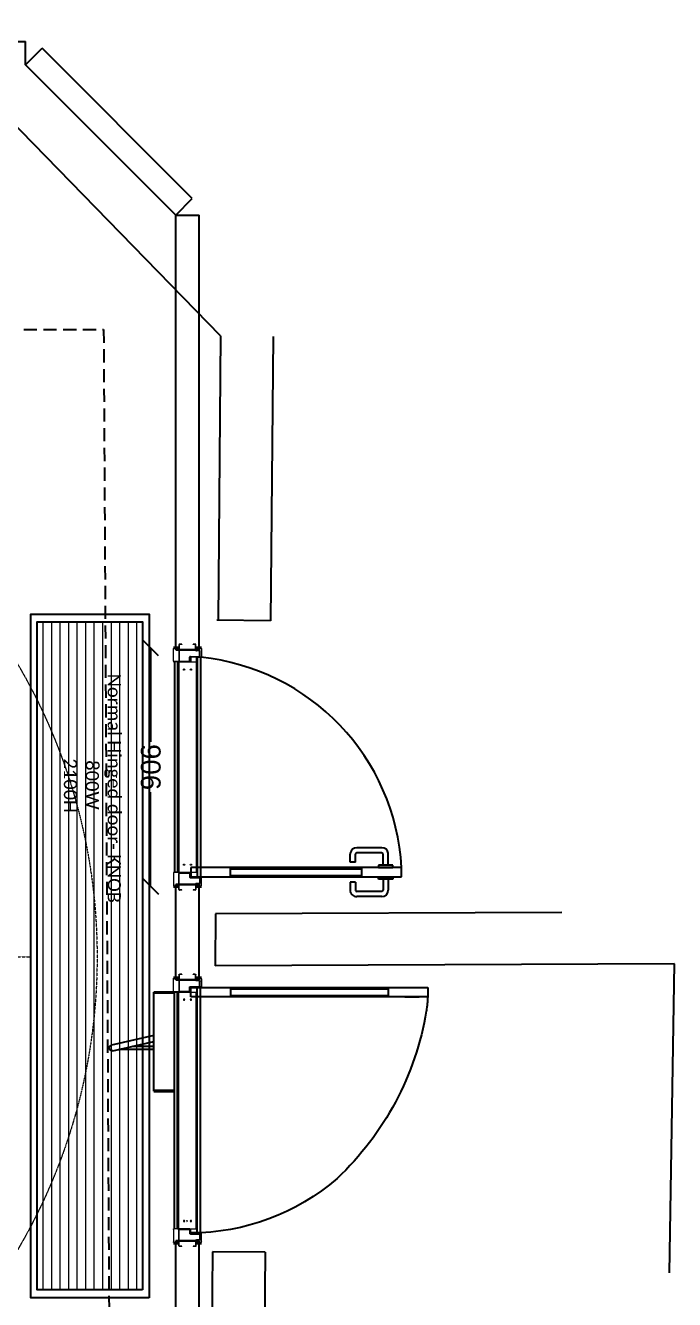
# Model space of a CAD drawing. Header units: millimetres. Extents: x 2822564 to 2991989, y -324396 to -253399.
# Drawn here: x 2906810 to 2909278, y -312355 to -307510 of the extents above; entities that cross this region are included whole.
import ezdxf

# ---------------------------------------------------------------- set-up
doc = ezdxf.new("R2010")
doc.units = ezdxf.units.MM
doc.linetypes.add('12017_XPLAN_GROUND$0$HIDDEN', pattern=[0.375, 0.25, -0.125])
doc.linetypes.add('HIDDEN', pattern=[0.375, 0.25, -0.125])
for name, color, linetype in [('Azbilt', 10, 'Continuous'), ('CANAL', 2, 'HIDDEN'), ('modular obj', 210, 'Continuous'), ('Runner', 30, 'Continuous')]:
    doc.layers.add(name, color=color, linetype=linetype)
doc.layers.add('Coustomiz Panel', color=160, linetype='Continuous', lineweight=15)
doc.layers.add('KATCHIN', color=253, linetype='12017_XPLAN_GROUND$0$HIDDEN', lineweight=5)
doc.styles.add('Annotative', font='arial.ttf')
doc.styles.add('Legend', font='calibri.ttf')
doc.dimstyles.new('RUNNER saghf', dxfattribs={"dimtxt": 150, "dimasz": 60, "dimexe": 0.18, "dimexo": 0.0625, "dimgap": 0.09, "dimtad": 0, "dimtih": 1, "dimtoh": 1, "dimdec": 4, "dimzin": 0, "dimdsep": 46, "dimtxsty": 'Annotative', "dimblk": 'OBLIQUE', "dimcen": 0.09, "dimclrd": 140, "dimclre": 140, "dimclrt": 230, "dimazin": 0, "dimtfac": 1, "dimtdec": 4, "dimtofl": 0, "dimtmove": 0, "dimatfit": 3, "dimldrblk": 'OBLIQUE', "dimfxl": 1, "dimtolj": 1, "dimtzin": 0, "dimarcsym": 0})

# ---------------------------------------------------------------- blocks, each defined once
blk = doc.blocks.new('Azbilt up25-s')
at = {"layer": 'Azbilt', "color": 85, "true_color": 0x58ba48}
for p, q in [((1877393, -360179.2), (1876224, -359017.9)), ((1877393, -360179.2), (1877401.7, -361260.4)), ((1877593, -360177.6), (1877601.7, -361259.7)), ((1877601.7, -361259.7), (1877397.3, -361260.4)), ((1878727.7, -362349.7), (1877410.6, -362377.3)), ((1877410.6, -362377.3), (1877412.2, -362574.2)), ((1879159.3, -362537.5), (1877412.2, -362574.2)), ((1879159.3, -363713.7), (1879159.3, -362537.5)), ((1877620.9, -363660.5), (1877420.9, -363662.1)), ((1877420.9, -363662.1), (1877431.1, -364935.2)), ((1877620.9, -363660.5), (1877631.1, -364933.6))]:
    blk.add_line(p, q, dxfattribs=at)
blk = doc.blocks.new('Hinged 900 - Non Touch')
at = {"color": 3}
for p, q in [((-252126.2, -1446891.8, 0), (-252125.2, -1446891.6, 0)), ((-252036.4, -1446886.3, 0), (-252072.4, -1446886.3, 0)), ((-252072.4, -1446886.3, 0), (-252072.4, -1447787.3, 0)), ((-252036.4, -1447787.3, 0), (-252036.4, -1446886.3, 0)), ((-252072.4, -1446973.3, 0), (-252072.4, -1446919.3, 0)), ((-252036.4, -1446973.3, 0), (-252036.4, -1446919.3, 0)), ((-252036.4, -1447036.8, 0), (-252072.4, -1447036.8, 0)), ((-252067.4, -1447636.8, 0), (-252067.4, -1447036.8, 0)), ((-252041.4, -1447636.8, 0), (-252041.4, -1447036.8, 0)), ((-252036.4, -1447636.8, 0), (-252072.4, -1447636.8, 0)), ((-252072.4, -1447787.3, 0), (-252036.4, -1447787.3, 0)), ((-252054, -1447787.3, 0), (-252036.5, -1447787.3, 0))]:
    blk.add_line(p, q, dxfattribs=at)
at = {"color": 20, "linetype": 'Continuous', "lineweight": 15}
for p, q in [((-253020.5, -1447770.8, 0), (-253022, -1447770.8, 0)), ((-253022, -1447770.8, 0), (-253022, -1447778.8, 0)), ((-253020.5, -1447778.8, 0), (-253022, -1447778.8, 0)), ((-253020.5, -1447770.8, 0), (-253020.5, -1447778.8, 0)), ((-253019, -1447767.8, 0), (-253019, -1447769.3, 0)), ((-252999, -1447767.8, 0), (-253019, -1447767.8, 0)), ((-252999, -1447769.3, 0), (-253019, -1447769.3, 0)), ((-253007, -1447749.3, 0), (-253006, -1447749.3, 0)), ((-253007, -1447766.3, 0), (-253007, -1447749.3, 0)), ((-253007, -1447766.3, 0), (-253006, -1447766.3, 0)), ((-253006, -1447766.3, 0), (-253006, -1447749.3, 0)), ((-253004.5, -1447747.8, 0), (-253004.5, -1447746.8, 0)), ((-253004.5, -1447746.8, 0), (-252974, -1447746.8, 0)), ((-253004.5, -1447747.8, 0), (-252974, -1447747.8, 0)), ((-252999, -1447769.3, 0), (-252999, -1447767.8, 0)), ((-252996, -1447755.8, 0), (-252997.5, -1447755.8, 0)), ((-252997.5, -1447755.8, 0), (-252997.5, -1447766.3, 0)), ((-252997.5, -1447766.3, 0), (-252996, -1447766.3, 0)), ((-252996, -1447755.8, 0), (-252996, -1447766.3, 0)), ((-252976.5, -1447752.8, 0), (-252994.5, -1447752.8, 0)), ((-252994.5, -1447752.8, 0), (-252994.5, -1447754.3, 0)), ((-252976.5, -1447754.3, 0), (-252994.5, -1447754.3, 0)), ((-252976.5, -1447754.3, 0), (-252976.5, -1447752.8, 0)), ((-252973.5, -1447755.8, 0), (-252975, -1447755.8, 0)), ((-252975, -1447789.3, 0), (-252975, -1447755.8, 0)), ((-252975, -1447789.3, 0), (-252973.5, -1447789.3, 0)), ((-252974, -1447746.8, 0), (-252974, -1447747.8, 0)), ((-252973.5, -1447789.3, 0), (-252973.5, -1447755.8, 0)), ((-252972.5, -1447749.3, 0), (-252971.5, -1447749.3, 0)), ((-252972.5, -1447749.3, 0), (-252972.5, -1447787.3, 0)), ((-252971.5, -1447787.3, 0), (-252972.5, -1447787.3, 0)), ((-252971.5, -1447749.3, 0), (-252971.5, -1447761.6, 0)), ((-252971.5, -1447761.6, 0), (-252971.5, -1447751.8, 0)), ((-252971.5, -1447763.1, 0), (-252971.5, -1447761.6, 0)), ((-252971.5, -1447764.1, 0), (-252971.5, -1447763.1, 0)), ((-252971.5, -1447764.1, 0), (-252971.5, -1447787.3, 0)), ((-252971.5, -1447787.3, 0), (-252954, -1447787.3, 0)), ((-252970, -1447789.8, 0), (-252970, -1447788.8, 0)), ((-252970, -1447788.8, 0), (-252956.5, -1447788.8, 0)), ((-252970, -1447789.8, 0), (-252956.5, -1447789.8, 0)), ((-252956.5, -1447788.8, 0), (-252956.5, -1447789.8, 0)), ((-252956.5, -1447788.8, 0), (-252954, -1447788.8, 0)), ((-252954, -1447766.6, 0), (-252954, -1447764.1, 0)), ((-252954, -1447833.6, 0), (-252954, -1447766.6, 0)), ((-252054, -1447766.6, 0), (-252054, -1447764.1, 0)), ((-252054, -1447833.6, 0), (-252054, -1447766.6, 0)), ((-252054, -1447787.3, 0), (-252036.5, -1447787.3, 0)), ((-252054, -1447788.8, 0), (-252051.5, -1447788.8, 0)), ((-252051.5, -1447789.8, 0), (-252051.5, -1447788.8, 0)), ((-252038, -1447788.8, 0), (-252051.5, -1447788.8, 0)), ((-252038, -1447789.8, 0), (-252051.5, -1447789.8, 0)), ((-252038, -1447788.8, 0), (-252038, -1447789.8, 0)), ((-252036.5, -1447749.3, 0), (-252035.5, -1447749.3, 0)), ((-252036.5, -1447749.3, 0), (-252036.5, -1447761.6, 0)), ((-252036.5, -1447761.6, 0), (-252036.5, -1447751.8, 0)), ((-252036.5, -1447763.1, 0), (-252036.5, -1447761.6, 0)), ((-252036.5, -1447764.1, 0), (-252036.5, -1447763.1, 0)), ((-252036.5, -1447764.1, 0), (-252036.5, -1447787.3, 0)), ((-252035.5, -1447787.3, 0), (-252036.5, -1447787.3, 0)), ((-252035.5, -1447749.3, 0), (-252035.5, -1447787.3, 0)), ((-252034.5, -1447755.8, 0), (-252033, -1447755.8, 0)), ((-252034.5, -1447789.3, 0), (-252034.5, -1447755.8, 0)), ((-252033, -1447789.3, 0), (-252034.5, -1447789.3, 0)), ((-252034, -1447747.8, 0), (-252034, -1447746.8, 0)), ((-252003.5, -1447746.8, 0), (-252034, -1447746.8, 0)), ((-252003.5, -1447747.8, 0), (-252034, -1447747.8, 0)), ((-252033, -1447789.3, 0), (-252033, -1447755.8, 0)), ((-252031.5, -1447752.8, 0), (-252013.5, -1447752.8, 0)), ((-252031.5, -1447754.3, 0), (-252031.5, -1447752.8, 0)), ((-252031.5, -1447754.3, 0), (-252013.5, -1447754.3, 0)), ((-252013.5, -1447752.8, 0), (-252013.5, -1447754.3, 0)), ((-252012, -1447755.8, 0), (-252010.5, -1447755.8, 0)), ((-252012, -1447755.8, 0), (-252012, -1447766.3, 0)), ((-252010.5, -1447766.3, 0), (-252012, -1447766.3, 0)), ((-252010.5, -1447755.8, 0), (-252010.5, -1447766.3, 0)), ((-252009, -1447767.8, 0), (-251989, -1447767.8, 0)), ((-252009, -1447769.3, 0), (-252009, -1447767.8, 0)), ((-252009, -1447769.3, 0), (-251989, -1447769.3, 0)), ((-252003.5, -1447746.8, 0), (-252003.5, -1447747.8, 0)), ((-252002, -1447749.3, 0), (-252001, -1447749.3, 0)), ((-252002, -1447766.3, 0), (-252002, -1447749.3, 0)), ((-252001, -1447766.3, 0), (-252002, -1447766.3, 0)), ((-252001, -1447766.3, 0), (-252001, -1447749.3, 0)), ((-251989, -1447767.8, 0), (-251989, -1447769.3, 0)), ((-251987.5, -1447770.8, 0), (-251986, -1447770.8, 0)), ((-251987.5, -1447770.8, 0), (-251987.5, -1447778.8, 0)), ((-251987.5, -1447778.8, 0), (-251986, -1447778.8, 0)), ((-251986, -1447770.8, 0), (-251986, -1447778.8, 0)), ((-253022, -1447821.8, 0), (-253022, -1447829.8, 0)), ((-253022, -1447821.8, 0), (-253020.5, -1447821.8, 0)), ((-253022, -1447829.8, 0), (-253020.5, -1447829.8, 0)), ((-253020.5, -1447821.8, 0), (-253020.5, -1447829.8, 0)), ((-253019, -1447831.3, 0), (-253019, -1447832.8, 0)), ((-253019, -1447831.3, 0), (-252999, -1447831.3, 0)), ((-253019, -1447832.8, 0), (-252999, -1447832.8, 0)), ((-253007, -1447851.3, 0), (-253007, -1447834.3, 0)), ((-253006, -1447834.3, 0), (-253007, -1447834.3, 0)), ((-253006, -1447851.3, 0), (-253006, -1447834.3, 0)), ((-252999, -1447831.3, 0), (-252999, -1447832.8, 0)), ((-252999, -1447831.3, 0), (-252959, -1447831.3, 0)), ((-252999, -1447832.8, 0), (-252959, -1447832.8, 0)), ((-252959, -1447790.8, 0), (-252972, -1447790.8, 0)), ((-252972, -1447790.8, 0), (-252972, -1447792.3, 0)), ((-252959, -1447792.3, 0), (-252972, -1447792.3, 0)), ((-252959, -1447792.3, 0), (-252959, -1447790.8, 0)), ((-252959, -1447832.8, 0), (-252959, -1447831.3, 0)), ((-252956, -1447793.8, 0), (-252957.5, -1447793.8, 0)), ((-252957.5, -1447829.8, 0), (-252957.5, -1447793.8, 0)), ((-252957.5, -1447829.8, 0), (-252956, -1447829.8, 0)), ((-252956, -1447829.8, 0), (-252956, -1447793.8, 0)), ((-252955, -1447791.3, 0), (-252954, -1447791.3, 0)), ((-252955, -1447791.3, 0), (-252955, -1447851.3, 0)), ((-252954, -1447836.1, 0), (-252954, -1447833.6, 0)), ((-252954, -1447836.1, 0), (-252954, -1447836.6, 0)), ((-252954, -1447837.6, 0), (-252954, -1447836.6, 0)), ((-252954, -1447837.6, 0), (-252954, -1447839.1, 0)), ((-252054, -1447791.3, 0), (-252053, -1447791.3, 0)), ((-252054, -1447836.1, 0), (-252054, -1447833.6, 0)), ((-252054, -1447836.1, 0), (-252054, -1447836.6, 0)), ((-252054, -1447836.6, 0), (-252054, -1447837.6, 0)), ((-252054, -1447839.1, 0), (-252054, -1447837.6, 0)), ((-252053, -1447791.3, 0), (-252053, -1447851.3, 0)), ((-252052, -1447793.8, 0), (-252050.5, -1447793.8, 0)), ((-252052, -1447829.8, 0), (-252052, -1447793.8, 0)), ((-252050.5, -1447829.8, 0), (-252052, -1447829.8, 0)), ((-252050.5, -1447829.8, 0), (-252050.5, -1447793.8, 0)), ((-252049, -1447790.8, 0), (-252036, -1447790.8, 0)), ((-252049, -1447792.3, 0), (-252049, -1447790.8, 0)), ((-252049, -1447792.3, 0), (-252036, -1447792.3, 0)), ((-252049, -1447832.8, 0), (-252049, -1447831.3, 0)), ((-252009, -1447831.3, 0), (-252049, -1447831.3, 0)), ((-252009, -1447832.8, 0), (-252049, -1447832.8, 0)), ((-252036, -1447790.8, 0), (-252036, -1447792.3, 0)), ((-251989, -1447831.3, 0), (-252009, -1447831.3, 0)), ((-252009, -1447831.3, 0), (-252009, -1447832.8, 0)), ((-251989, -1447832.8, 0), (-252009, -1447832.8, 0)), ((-252002, -1447834.3, 0), (-252001, -1447834.3, 0)), ((-252002, -1447851.3, 0), (-252002, -1447834.3, 0)), ((-252001, -1447851.3, 0), (-252001, -1447834.3, 0)), ((-251989, -1447831.3, 0), (-251989, -1447832.8, 0)), ((-251986, -1447821.8, 0), (-251987.5, -1447821.8, 0)), ((-251987.5, -1447821.8, 0), (-251987.5, -1447829.8, 0)), ((-251986, -1447829.8, 0), (-251987.5, -1447829.8, 0)), ((-251986, -1447821.8, 0), (-251986, -1447829.8, 0)), ((-253006, -1447851.3, 0), (-253007, -1447851.3, 0)), ((-253004.5, -1447853.8, 0), (-253004.5, -1447852.8, 0)), ((-252956.5, -1447852.8, 0), (-253004.5, -1447852.8, 0)), ((-252956.5, -1447853.8, 0), (-253004.5, -1447853.8, 0)), ((-252956.5, -1447852.8, 0), (-252956.5, -1447853.8, 0)), ((-252954, -1447851.3, 0), (-252955, -1447851.3, 0)), ((-252954, -1447839.1, 0), (-252954, -1447851.3, 0)), ((-252954, -1447839.1, 0), (-252954, -1447848.8, 0)), ((-252054, -1447839.1, 0), (-252054, -1447851.3, 0)), ((-252054, -1447848.8, 0), (-252054, -1447839.1, 0)), ((-252053, -1447851.3, 0), (-252054, -1447851.3, 0)), ((-252051.5, -1447853.8, 0), (-252051.5, -1447852.8, 0)), ((-252051.5, -1447852.8, 0), (-252003.5, -1447852.8, 0)), ((-252051.5, -1447853.8, 0), (-252003.5, -1447853.8, 0)), ((-252003.5, -1447852.8, 0), (-252003.5, -1447853.8, 0)), ((-252001, -1447851.3, 0), (-252002, -1447851.3, 0))]:
    blk.add_line(p, q, dxfattribs=at)
at = {"color": 2}
for p, q in [((-253009.9, -1447767.8, 0), (-253009.9, -1447746.8, 0)), ((-251998.1, -1447767.8, 0), (-251998.1, -1447746.8, 0)), ((-253009.9, -1447853.8, 0), (-253009.9, -1447832.8, 0)), ((-251998.1, -1447853.8, 0), (-251998.1, -1447832.8, 0))]:
    blk.add_line(p, q, dxfattribs=at)
at = {"color": 46}
for p, q in [((-253000.5, -1447755.8, 0), (-253000.5, -1447844.8, 0)), ((-252007.5, -1447755.8, 0), (-252007.5, -1447844.8, 0))]:
    blk.add_line(p, q, dxfattribs=at)
at = {"color": 109, "linetype": 'Continuous', "lineweight": 15}
for p, q in [((-252971.5, -1447749.3, 0), (-252036.5, -1447749.3, 0)), ((-252971.5, -1447751.8, 0), (-252036.5, -1447751.8, 0)), ((-252971.5, -1447761.6, 0), (-252036.5, -1447761.6, 0)), ((-252971.5, -1447763.1, 0), (-252036.5, -1447763.1, 0)), ((-252971.5, -1447764.1, 0), (-252036.5, -1447764.1, 0)), ((-252954, -1447766.6, 0), (-252054, -1447766.6, 0)), ((-252954, -1447833.6, 0), (-252054, -1447833.6, 0)), ((-252954, -1447836.1, 0), (-252054, -1447836.1, 0)), ((-252954, -1447836.6, 0), (-252054, -1447836.6, 0)), ((-252954, -1447837.6, 0), (-252054, -1447837.6, 0)), ((-252954, -1447839.1, 0), (-252054, -1447839.1, 0)), ((-252954, -1447848.8, 0), (-252054, -1447848.8, 0)), ((-252954, -1447851.3, 0), (-252054, -1447851.3, 0))]:
    blk.add_line(p, q, dxfattribs=at)
at = {"color": 8, "linetype": 'Continuous', "lineweight": 15}
for p, q in [((-252927.4, -1447787.3, 0), (-252922.5, -1447787.3, 0)), ((-252085.4, -1447787.3, 0), (-252080.5, -1447787.3, 0))]:
    blk.add_line(p, q, dxfattribs=at)
at = {"color": 240, "true_color": 0xed1f24}
for p, q in [((-252432, -1447928.2, 0), (-252432, -1447851.3, 0)), ((-252428.1, -1447851.3, 0), (-252428.1, -1447928.2, 0)), ((-252057.8, -1447851.3, 0), (-252057.8, -1447928.2, 0)), ((-252054, -1447851.3, 0), (-252054, -1447928.2, 0)), ((-252431.5, -1447928.2, 0), (-252428.1, -1447928.2, 0)), ((-252428.1, -1447928.2, 0), (-252057.8, -1447928.2, 0)), ((-252277.1, -1448083.8, 0), (-252242.5, -1447928.2, 0)), ((-252271.9, -1448060.7, 0), (-252271.9, -1447928.2, 0)), ((-252260.6, -1447928.2, 0), (-252260.6, -1448009.6, 0)), ((-252219.9, -1447928.2, 0), (-252255.5, -1448088.6, 0)), ((-252057.8, -1447928.2, 0), (-252054.4, -1447928.2, 0))]:
    blk.add_line(p, q, dxfattribs=at)
at = {"color": 3, "elevation": 0}
blk.add_lwpolyline([(-252126.2, -1446891.8, 0.163146), (-252763.3, -1447231.2, 0.180244), (-252970, -1447787.3)], format="xyb", dxfattribs=at)
at = {"color": 7, "linetype": 'Continuous', "lineweight": 15}
for centre in [(-252925, -1447787.1, 0), (-252083, -1447787.1, 0), (-252925, -1447813.1, 0), (-252083, -1447813.1, 0)]:
    blk.add_circle(centre, 2.5, dxfattribs=at)
at = {"color": 3}
blk.add_arc((-252006.6, -1447803.3, 0), 919.4, 94.1081, 97.4118, dxfattribs=at)
at = {"color": 20, "linetype": 'Continuous', "lineweight": 15}
for centre, radius, start, end in [((-253019, -1447770.8, 0), 3, 90, 180), ((-253019, -1447770.8, 0), 1.5, 90, 180), ((-253004.5, -1447749.3, 0), 2.5, 90, 180), ((-253004.5, -1447749.3, 0), 1.5, 90, 180), ((-252999, -1447766.3, 0), 1.5, 270, 0), ((-252999, -1447766.3, 0), 3, 270, 0), ((-252994.5, -1447755.8, 0), 3, 90, 180), ((-252994.5, -1447755.8, 0), 1.5, 90, 180), ((-252976.5, -1447755.8, 0), 3, 0, 90), ((-252976.5, -1447755.8, 0), 1.5, 0, 90), ((-252972, -1447789.3, 0), 3, 180, 270), ((-252974, -1447749.3, 0), 2.5, 0, 90), ((-252974, -1447749.3, 0), 1.5, 0, 90), ((-252972, -1447789.3, 0), 1.5, 180, 270), ((-252970, -1447787.3, 0), 2.5, 180, 270), ((-252970, -1447787.3, 0), 1.5, 180, 270), ((-252956.5, -1447791.3, 0), 2.5, 0, 90), ((-252956.5, -1447791.3, 0), 1.5, 0, 90), ((-252051.5, -1447791.3, 0), 2.5, 90, 180), ((-252051.5, -1447791.3, 0), 1.5, 90, 180), ((-252038, -1447787.3, 0), 2.5, 270, 0), ((-252038, -1447787.3, 0), 1.5, 270, 0), ((-252034, -1447749.3, 0), 2.5, 90, 180), ((-252036, -1447789.3, 0), 3, 270, 0), ((-252036, -1447789.3, 0), 1.5, 270, 0), ((-252034, -1447749.3, 0), 1.5, 90, 180), ((-252031.5, -1447755.8, 0), 3, 90, 180), ((-252031.5, -1447755.8, 0), 1.5, 90, 180), ((-252013.5, -1447755.8, 0), 3, 0, 90), ((-252013.5, -1447755.8, 0), 1.5, 0, 90), ((-252009, -1447766.3, 0), 3, 180, 270), ((-252009, -1447766.3, 0), 1.5, 180, 270), ((-252003.5, -1447749.3, 0), 2.5, 0, 90), ((-252003.5, -1447749.3, 0), 1.5, 0, 90), ((-251989, -1447770.8, 0), 3, 0, 90), ((-251989, -1447770.8, 0), 1.5, 0, 90), ((-253019, -1447829.8, 0), 3, 180, 270), ((-253019, -1447829.8, 0), 1.5, 180, 270), ((-252959, -1447793.8, 0), 3, 0, 90), ((-252959, -1447793.8, 0), 1.5, 0, 90), ((-252959, -1447829.8, 0), 3, 270, 0), ((-252959, -1447829.8, 0), 1.5, 270, 0), ((-252049, -1447793.8, 0), 3, 90, 180), ((-252049, -1447829.8, 0), 3, 180, 270), ((-252049, -1447793.8, 0), 1.5, 90, 180), ((-252049, -1447829.8, 0), 1.5, 180, 270), ((-251989, -1447829.8, 0), 3, 270, 0), ((-251989, -1447829.8, 0), 1.5, 270, 0), ((-253004.5, -1447851.3, 0), 2.5, 180, 270), ((-253004.5, -1447851.3, 0), 1.5, 180, 270), ((-252956.5, -1447851.3, 0), 2.5, 270, 0), ((-252956.5, -1447851.3, 0), 1.5, 270, 0), ((-252051.5, -1447851.3, 0), 2.5, 180, 270), ((-252051.5, -1447851.3, 0), 1.5, 180, 270), ((-252003.5, -1447851.3, 0), 1.5, 270, 0), ((-252003.5, -1447851.3, 0), 2.5, 270, 0)]:
    blk.add_arc(centre, radius, start, end, dxfattribs=at)
blk.add_arc((-252006.6, -1447803.3, 0), 919.4, 179.7813, 180)
at = {"color": 240, "true_color": 0xed1f24}
for start, end in [(167.4867, 205.5074), (205.5074, 347.4867)]:
    blk.add_arc((-252266.3, -1448086.2, 0), 11.1, start, end, dxfattribs=at)
blk = doc.blocks.new('_Oblique')
at = {"color": 0, "linetype": 'ByBlock', "lineweight": -2}
blk.add_line((-0.5, -0.5), (0.5, 0.5), dxfattribs=at)
blk = doc.blocks.new('*D28')
at = {"color": 140, "lineweight": -2, "ltscale": 10, "transparency": 16777216}
for p, q in [((-254649.2, -1447978.7), (-254649.2, -1447979.1)), ((-254649.2, -1447978.9), (-254279.1, -1447978.9)), ((-253743.2, -1447978.9), (-254113.3, -1447978.9)), ((-253743.2, -1447978.7), (-253743.2, -1447979.1))]:
    blk.add_line(p, q, dxfattribs=at)
at = {"layer": 'Defpoints', "color": 0, "ltscale": 10, "transparency": 16777216}
for p in [(-254649.2, -1447872.8, 0), (-253743.2, -1447872.8, 0), (-253743.2, -1447978.9)]:
    blk.add_point(p, dxfattribs=at)
at = {"color": 140, "lineweight": -2, "ltscale": 10, "transparency": 16777216, "xscale": 60, "yscale": 60, "zscale": 60, "rotation": 180}
blk.add_blockref('_Oblique', (-254649.2, -1447978.9), dxfattribs=at)
at = {"color": 140, "lineweight": -2, "ltscale": 10, "transparency": 16777216, "xscale": 60, "yscale": 60, "zscale": 60}
blk.add_blockref('_Oblique', (-253743.2, -1447978.9), dxfattribs=at)
at = {"color": 230, "ltscale": 10, "transparency": 16777216, "insert": (-254196.2, -1447978.9), "char_height": 75, "attachment_point": 5, "style": 'Annotative', "bg_fill": 3, "box_fill_scale": 1.1, "bg_fill_color": 256, "bg_fill_true_color": 13158600, "bg_fill_transparency": 0}
blk.add_mtext('\\A1;906', dxfattribs=at)
blk = doc.blocks.new('Surgery Zone')
at = {"layer": 'KATCHIN', "color": 240, "ltscale": 1.1, "true_color": 0xed1f24}
blk.add_line((1610637.8, -562746.7, 0), (1608687.8, -562746.7, 0), dxfattribs=at)
at = {"layer": 'KATCHIN', "color": 85, "ltscale": 1.1, "true_color": 0x58ba48}
blk.add_circle((1610637.8, -562746.7, 0), 2200, dxfattribs=at)
blk = doc.blocks.new('Dariche Hava')
at = {"layer": 'Coustomiz Panel', "ltscale": 10}
h = blk.add_hatch(dxfattribs=at)
h.set_pattern_fill('ANSI31', color=3, scale=10.2, angle=45)
h.paths.add_polyline_path([(2099493.3, -346374.7), (2099093.3, -346374.7), (2099093.3, -348914.7), (2099493.3, -348914.7)])
at = {"layer": 'modular obj', "color": 240, "ltscale": 10, "true_color": 0xed1f24}
for points in [[(2099518.3, -346344.7), (2099068.3, -346344.7), (2099068.3, -348944.7), (2099518.3, -348944.7)], [(2099493.3, -346374.7), (2099093.3, -346374.7), (2099093.3, -348914.7), (2099493.3, -348914.7)]]:
    blk.add_lwpolyline(points, close=True, dxfattribs=at)
blk = doc.blocks.new('Hinged Door 800 - Knob')
at = {"color": 3}
for p, q in [((-253814.7, -1447057.8, 0), (-253822.7, -1447057.8, 0)), ((-253822.7, -1447057.8, 0), (-253822.7, -1447111.8, 0)), ((-253814.7, -1447111.8, 0), (-253814.7, -1447057.8, 0)), ((-253778.7, -1447111.8, 0), (-253778.7, -1447057.8, 0)), ((-253778.7, -1447057.8, 0), (-253770.7, -1447057.8, 0)), ((-253770.7, -1447057.8, 0), (-253770.7, -1447111.8, 0)), ((-253889.7, -1447099.8, 0), (-253889.7, -1447194.8, 0)), ((-253869.7, -1447099.8, 0), (-253869.7, -1447194.8, 0)), ((-253822.7, -1447074.8, 0), (-253864.7, -1447074.8, 0)), ((-253822.7, -1447094.8, 0), (-253864.7, -1447094.8, 0)), ((-253822.7, -1447111.8, 0), (-253814.7, -1447111.8, 0)), ((-253770.7, -1447111.8, 0), (-253778.7, -1447111.8, 0)), ((-253770.7, -1447074.8, 0), (-253728.7, -1447074.8, 0)), ((-253770.7, -1447094.8, 0), (-253728.7, -1447094.8, 0)), ((-253723.7, -1447099.8, 0), (-253723.7, -1447194.8, 0)), ((-253703.7, -1447099.8, 0), (-253703.7, -1447194.8, 0)), ((-253834.7, -1447199.8, 0), (-253864.7, -1447199.8, 0)), ((-253834.7, -1447199.8, 0), (-253834.7, -1447219.8, 0)), ((-253758.7, -1447199.8, 0), (-253758.7, -1447219.8, 0)), ((-253758.7, -1447199.8, 0), (-253728.7, -1447199.8, 0)), ((-253834.7, -1447219.8, 0), (-253864.7, -1447219.8, 0)), ((-253758.7, -1447219.8, 0), (-253728.7, -1447219.8, 0)), ((-253796.2, -1447825.8, 0), (-253778.7, -1447825.8, 0))]:
    blk.add_line(p, q, dxfattribs=at)
at = {"color": 30, "true_color": 0xf26722}
for p, q in [((-253778.7, -1447024.8, 0), (-253814.7, -1447024.8, 0)), ((-253814.7, -1447024.8, 0), (-253814.7, -1447825.8, 0)), ((-253778.7, -1447825.8, 0), (-253778.7, -1447024.8, 0)), ((-253778.7, -1447175.3, 0), (-253814.7, -1447175.3, 0)), ((-253809.7, -1447675.3, 0), (-253809.7, -1447175.3, 0)), ((-253783.7, -1447675.3, 0), (-253783.7, -1447175.3, 0)), ((-253778.7, -1447675.3, 0), (-253814.7, -1447675.3, 0)), ((-253814.7, -1447825.8, 0), (-253778.7, -1447825.8, 0))]:
    blk.add_line(p, q, dxfattribs=at)
at = {"color": 2}
for p, q in [((-254652.1, -1447806.3, 0), (-254652.1, -1447785.3, 0)), ((-253740.3, -1447806.3, 0), (-253740.3, -1447785.3, 0)), ((-254652.1, -1447892.3, 0), (-254652.1, -1447871.3, 0)), ((-253740.3, -1447892.3, 0), (-253740.3, -1447871.3, 0))]:
    blk.add_line(p, q, dxfattribs=at)
at = {"color": 20, "linetype": 'Continuous', "lineweight": 15}
for p, q in [((-254649.2, -1447787.8, 0), (-254648.2, -1447787.8, 0)), ((-254649.2, -1447804.8, 0), (-254649.2, -1447787.8, 0)), ((-254648.2, -1447804.8, 0), (-254648.2, -1447787.8, 0)), ((-254646.7, -1447786.3, 0), (-254646.7, -1447785.3, 0)), ((-254646.7, -1447785.3, 0), (-254616.2, -1447785.3, 0)), ((-254646.7, -1447786.3, 0), (-254616.2, -1447786.3, 0)), ((-254616.2, -1447785.3, 0), (-254616.2, -1447786.3, 0)), ((-254614.7, -1447787.8, 0), (-254613.7, -1447787.8, 0)), ((-254614.7, -1447787.8, 0), (-254614.7, -1447825.8, 0)), ((-254613.7, -1447787.8, 0), (-254613.7, -1447800, 0)), ((-253778.7, -1447787.8, 0), (-253777.7, -1447787.8, 0)), ((-253778.7, -1447787.8, 0), (-253778.7, -1447800, 0)), ((-253777.7, -1447787.8, 0), (-253777.7, -1447825.8, 0)), ((-253776.2, -1447786.3, 0), (-253776.2, -1447785.3, 0)), ((-253745.7, -1447785.3, 0), (-253776.2, -1447785.3, 0)), ((-253745.7, -1447786.3, 0), (-253776.2, -1447786.3, 0)), ((-253745.7, -1447785.3, 0), (-253745.7, -1447786.3, 0)), ((-253744.2, -1447787.8, 0), (-253743.2, -1447787.8, 0)), ((-253744.2, -1447804.8, 0), (-253744.2, -1447787.8, 0)), ((-253743.2, -1447804.8, 0), (-253743.2, -1447787.8, 0)), ((-254662.7, -1447809.3, 0), (-254664.2, -1447809.3, 0)), ((-254664.2, -1447809.3, 0), (-254664.2, -1447817.3, 0)), ((-254662.7, -1447817.3, 0), (-254664.2, -1447817.3, 0)), ((-254662.7, -1447809.3, 0), (-254662.7, -1447817.3, 0)), ((-254661.2, -1447806.3, 0), (-254661.2, -1447807.8, 0)), ((-254641.2, -1447806.3, 0), (-254661.2, -1447806.3, 0)), ((-254641.2, -1447807.8, 0), (-254661.2, -1447807.8, 0)), ((-254649.2, -1447804.8, 0), (-254648.2, -1447804.8, 0)), ((-254641.2, -1447807.8, 0), (-254641.2, -1447806.3, 0)), ((-254638.2, -1447794.3, 0), (-254639.7, -1447794.3, 0)), ((-254639.7, -1447794.3, 0), (-254639.7, -1447804.8, 0)), ((-254639.7, -1447804.8, 0), (-254638.2, -1447804.8, 0)), ((-254638.2, -1447794.3, 0), (-254638.2, -1447804.8, 0)), ((-254618.7, -1447791.3, 0), (-254636.7, -1447791.3, 0)), ((-254636.7, -1447791.3, 0), (-254636.7, -1447792.8, 0)), ((-254618.7, -1447792.8, 0), (-254636.7, -1447792.8, 0)), ((-254618.7, -1447792.8, 0), (-254618.7, -1447791.3, 0)), ((-254615.7, -1447794.3, 0), (-254617.2, -1447794.3, 0)), ((-254617.2, -1447827.8, 0), (-254617.2, -1447794.3, 0)), ((-254617.2, -1447827.8, 0), (-254615.7, -1447827.8, 0)), ((-254615.7, -1447827.8, 0), (-254615.7, -1447794.3, 0)), ((-254613.7, -1447825.8, 0), (-254614.7, -1447825.8, 0)), ((-254601.2, -1447829.3, 0), (-254614.2, -1447829.3, 0)), ((-254614.2, -1447829.3, 0), (-254614.2, -1447830.8, 0)), ((-254601.2, -1447830.8, 0), (-254614.2, -1447830.8, 0)), ((-254613.7, -1447800, 0), (-254613.7, -1447790.3, 0)), ((-254613.7, -1447801.5, 0), (-254613.7, -1447800, 0)), ((-254613.7, -1447802.5, 0), (-254613.7, -1447801.5, 0)), ((-254613.7, -1447802.5, 0), (-254613.7, -1447825.8, 0)), ((-254613.7, -1447825.8, 0), (-254596.2, -1447825.8, 0)), ((-254612.2, -1447828.3, 0), (-254612.2, -1447827.3, 0)), ((-254612.2, -1447827.3, 0), (-254598.7, -1447827.3, 0)), ((-254612.2, -1447828.3, 0), (-254598.7, -1447828.3, 0)), ((-254601.2, -1447830.8, 0), (-254601.2, -1447829.3, 0)), ((-254598.2, -1447832.3, 0), (-254599.7, -1447832.3, 0)), ((-254599.7, -1447868.3, 0), (-254599.7, -1447832.3, 0)), ((-254598.7, -1447827.3, 0), (-254598.7, -1447828.3, 0)), ((-254598.7, -1447827.3, 0), (-254596.2, -1447827.3, 0)), ((-254598.2, -1447868.3, 0), (-254598.2, -1447832.3, 0)), ((-254597.2, -1447829.8, 0), (-254596.2, -1447829.8, 0)), ((-254597.2, -1447829.8, 0), (-254597.2, -1447889.8, 0)), ((-254596.2, -1447805, 0), (-254596.2, -1447802.5, 0)), ((-254596.2, -1447872, 0), (-254596.2, -1447805, 0)), ((-253796.2, -1447805, 0), (-253796.2, -1447802.5, 0)), ((-253796.2, -1447872, 0), (-253796.2, -1447805, 0)), ((-253796.2, -1447825.8, 0), (-253778.7, -1447825.8, 0)), ((-253796.2, -1447827.3, 0), (-253793.7, -1447827.3, 0)), ((-253796.2, -1447829.8, 0), (-253795.2, -1447829.8, 0)), ((-253795.2, -1447829.8, 0), (-253795.2, -1447889.8, 0)), ((-253794.2, -1447832.3, 0), (-253792.7, -1447832.3, 0)), ((-253794.2, -1447868.3, 0), (-253794.2, -1447832.3, 0)), ((-253793.7, -1447828.3, 0), (-253793.7, -1447827.3, 0)), ((-253780.2, -1447827.3, 0), (-253793.7, -1447827.3, 0)), ((-253780.2, -1447828.3, 0), (-253793.7, -1447828.3, 0)), ((-253792.7, -1447868.3, 0), (-253792.7, -1447832.3, 0)), ((-253791.2, -1447829.3, 0), (-253778.2, -1447829.3, 0)), ((-253791.2, -1447830.8, 0), (-253791.2, -1447829.3, 0)), ((-253791.2, -1447830.8, 0), (-253778.2, -1447830.8, 0)), ((-253780.2, -1447827.3, 0), (-253780.2, -1447828.3, 0)), ((-253778.7, -1447800, 0), (-253778.7, -1447790.3, 0)), ((-253778.7, -1447801.5, 0), (-253778.7, -1447800, 0)), ((-253778.7, -1447802.5, 0), (-253778.7, -1447801.5, 0)), ((-253778.7, -1447802.5, 0), (-253778.7, -1447825.8, 0)), ((-253777.7, -1447825.8, 0), (-253778.7, -1447825.8, 0)), ((-253778.2, -1447829.3, 0), (-253778.2, -1447830.8, 0)), ((-253776.7, -1447794.3, 0), (-253775.2, -1447794.3, 0)), ((-253776.7, -1447827.8, 0), (-253776.7, -1447794.3, 0)), ((-253775.2, -1447827.8, 0), (-253776.7, -1447827.8, 0)), ((-253775.2, -1447827.8, 0), (-253775.2, -1447794.3, 0)), ((-253773.7, -1447791.3, 0), (-253755.7, -1447791.3, 0)), ((-253773.7, -1447792.8, 0), (-253773.7, -1447791.3, 0)), ((-253773.7, -1447792.8, 0), (-253755.7, -1447792.8, 0)), ((-253755.7, -1447791.3, 0), (-253755.7, -1447792.8, 0)), ((-253754.2, -1447794.3, 0), (-253752.7, -1447794.3, 0)), ((-253754.2, -1447794.3, 0), (-253754.2, -1447804.8, 0)), ((-253752.7, -1447804.8, 0), (-253754.2, -1447804.8, 0)), ((-253752.7, -1447794.3, 0), (-253752.7, -1447804.8, 0)), ((-253751.2, -1447806.3, 0), (-253731.2, -1447806.3, 0)), ((-253751.2, -1447807.8, 0), (-253751.2, -1447806.3, 0)), ((-253751.2, -1447807.8, 0), (-253731.2, -1447807.8, 0)), ((-253743.2, -1447804.8, 0), (-253744.2, -1447804.8, 0)), ((-253731.2, -1447806.3, 0), (-253731.2, -1447807.8, 0)), ((-253729.7, -1447809.3, 0), (-253728.2, -1447809.3, 0)), ((-253729.7, -1447809.3, 0), (-253729.7, -1447817.3, 0)), ((-253729.7, -1447817.3, 0), (-253728.2, -1447817.3, 0)), ((-253728.2, -1447809.3, 0), (-253728.2, -1447817.3, 0)), ((-254664.2, -1447860.3, 0), (-254664.2, -1447868.3, 0)), ((-254664.2, -1447860.3, 0), (-254662.7, -1447860.3, 0)), ((-254664.2, -1447868.3, 0), (-254662.7, -1447868.3, 0)), ((-254662.7, -1447860.3, 0), (-254662.7, -1447868.3, 0)), ((-254661.2, -1447869.8, 0), (-254661.2, -1447871.3, 0)), ((-254661.2, -1447869.8, 0), (-254641.2, -1447869.8, 0)), ((-254661.2, -1447871.3, 0), (-254641.2, -1447871.3, 0)), ((-254649.2, -1447889.8, 0), (-254649.2, -1447872.8, 0)), ((-254648.2, -1447872.8, 0), (-254649.2, -1447872.8, 0)), ((-254648.2, -1447889.8, 0), (-254648.2, -1447872.8, 0)), ((-254641.2, -1447869.8, 0), (-254641.2, -1447871.3, 0)), ((-254641.2, -1447869.8, 0), (-254601.2, -1447869.8, 0)), ((-254641.2, -1447871.3, 0), (-254601.2, -1447871.3, 0)), ((-254601.2, -1447871.3, 0), (-254601.2, -1447869.8, 0)), ((-254599.7, -1447868.3, 0), (-254598.2, -1447868.3, 0)), ((-254596.2, -1447874.5, 0), (-254596.2, -1447872, 0)), ((-254596.2, -1447874.5, 0), (-254596.2, -1447875, 0)), ((-254596.2, -1447876, 0), (-254596.2, -1447875, 0)), ((-254596.2, -1447876, 0), (-254596.2, -1447877.5, 0)), ((-254596.2, -1447877.5, 0), (-254596.2, -1447889.8, 0)), ((-254596.2, -1447877.5, 0), (-254596.2, -1447887.3, 0)), ((-253796.2, -1447874.5, 0), (-253796.2, -1447872, 0)), ((-253796.2, -1447874.5, 0), (-253796.2, -1447875, 0)), ((-253796.2, -1447875, 0), (-253796.2, -1447876, 0)), ((-253796.2, -1447877.5, 0), (-253796.2, -1447876, 0)), ((-253796.2, -1447877.5, 0), (-253796.2, -1447889.8, 0)), ((-253796.2, -1447887.3, 0), (-253796.2, -1447877.5, 0)), ((-253792.7, -1447868.3, 0), (-253794.2, -1447868.3, 0)), ((-253791.2, -1447871.3, 0), (-253791.2, -1447869.8, 0)), ((-253751.2, -1447869.8, 0), (-253791.2, -1447869.8, 0)), ((-253751.2, -1447871.3, 0), (-253791.2, -1447871.3, 0)), ((-253731.2, -1447869.8, 0), (-253751.2, -1447869.8, 0)), ((-253751.2, -1447869.8, 0), (-253751.2, -1447871.3, 0)), ((-253731.2, -1447871.3, 0), (-253751.2, -1447871.3, 0)), ((-253744.2, -1447872.8, 0), (-253743.2, -1447872.8, 0)), ((-253744.2, -1447889.8, 0), (-253744.2, -1447872.8, 0)), ((-253743.2, -1447889.8, 0), (-253743.2, -1447872.8, 0)), ((-253731.2, -1447869.8, 0), (-253731.2, -1447871.3, 0)), ((-253728.2, -1447860.3, 0), (-253729.7, -1447860.3, 0)), ((-253729.7, -1447860.3, 0), (-253729.7, -1447868.3, 0)), ((-253728.2, -1447868.3, 0), (-253729.7, -1447868.3, 0)), ((-253728.2, -1447860.3, 0), (-253728.2, -1447868.3, 0)), ((-254648.2, -1447889.8, 0), (-254649.2, -1447889.8, 0)), ((-254646.7, -1447892.3, 0), (-254646.7, -1447891.3, 0)), ((-254598.7, -1447891.3, 0), (-254646.7, -1447891.3, 0)), ((-254598.7, -1447892.3, 0), (-254646.7, -1447892.3, 0)), ((-254598.7, -1447891.3, 0), (-254598.7, -1447892.3, 0)), ((-254596.2, -1447889.8, 0), (-254597.2, -1447889.8, 0)), ((-253795.2, -1447889.8, 0), (-253796.2, -1447889.8, 0)), ((-253793.7, -1447892.3, 0), (-253793.7, -1447891.3, 0)), ((-253793.7, -1447891.3, 0), (-253745.7, -1447891.3, 0)), ((-253793.7, -1447892.3, 0), (-253745.7, -1447892.3, 0)), ((-253745.7, -1447891.3, 0), (-253745.7, -1447892.3, 0)), ((-253743.2, -1447889.8, 0), (-253744.2, -1447889.8, 0))]:
    blk.add_line(p, q, dxfattribs=at)
at = {"color": 109, "linetype": 'Continuous', "lineweight": 15}
for p, q in [((-254613.7, -1447787.8, 0), (-253778.7, -1447787.8, 0)), ((-254613.7, -1447790.3, 0), (-253778.7, -1447790.3, 0)), ((-254613.7, -1447800, 0), (-253778.7, -1447800, 0)), ((-254613.7, -1447801.5, 0), (-253778.7, -1447801.5, 0)), ((-254613.7, -1447802.5, 0), (-253778.7, -1447802.5, 0)), ((-254613.7, -1447805, 0), (-253796.2, -1447805, 0)), ((-254596.2, -1447872, 0), (-253796.2, -1447872, 0)), ((-254596.2, -1447874.5, 0), (-253796.2, -1447874.5, 0)), ((-254596.2, -1447875, 0), (-253796.2, -1447875, 0)), ((-254596.2, -1447876, 0), (-253796.2, -1447876, 0)), ((-254596.2, -1447877.5, 0), (-253796.2, -1447877.5, 0)), ((-254596.2, -1447887.3, 0), (-253796.2, -1447887.3, 0)), ((-254596.2, -1447889.8, 0), (-253796.2, -1447889.8, 0))]:
    blk.add_line(p, q, dxfattribs=at)
at = {"color": 46}
for p, q in [((-254642.7, -1447794.3, 0), (-254642.7, -1447883.3, 0)), ((-253749.7, -1447794.3, 0), (-253749.7, -1447883.3, 0))]:
    blk.add_line(p, q, dxfattribs=at)
at = {"color": 8, "linetype": 'Continuous', "lineweight": 15}
for p, q in [((-254569.7, -1447825.8, 0), (-254564.7, -1447825.8, 0)), ((-253827.7, -1447825.8, 0), (-253822.7, -1447825.8, 0))]:
    blk.add_line(p, q, dxfattribs=at)
at = {"color": 30, "ltscale": 5000, "true_color": 0xf26722, "elevation": 0}
blk.add_lwpolyline([(-253814.7, -1447024.8, 0.369417), (-254613.7, -1447787.8)], format="xyb", dxfattribs=at)
at = {"color": 7, "linetype": 'Continuous', "lineweight": 15}
for centre in [(-254567.2, -1447825.5, 0), (-253825.2, -1447825.5, 0), (-254567.2, -1447851.5, 0), (-253825.2, -1447851.5, 0)]:
    blk.add_circle(centre, 2.5, dxfattribs=at)
at = {"color": 3}
for centre, radius, start, end in [((-253864.7, -1447099.8, 0), 25, 98.9095, 180), ((-253864.7, -1447099.8, 0), 5, 135, 180), ((-253864.7, -1447099.8, 0), 25, 96.364, 98.9095), ((-253864.7, -1447099.8, 0), 5, 121.8198, 134.5477), ((-253864.7, -1447099.8, 0), 25, 90, 96.364), ((-253864.7, -1447099.8, 0), 5, 90, 121.8198), ((-253728.7, -1447099.8, 0), 25, 0, 90), ((-253728.7, -1447099.8, 0), 5, 0, 90), ((-253864.7, -1447194.8, 0), 25, 180, 261.0905), ((-253864.7, -1447194.8, 0), 5, 180, 225), ((-253864.7, -1447194.8, 0), 5, 225.4523, 238.1802), ((-253864.7, -1447194.8, 0), 5, 238.1802, 270), ((-253728.7, -1447194.8, 0), 25, 270, 0), ((-253728.7, -1447194.8, 0), 5, 270, 0), ((-253864.7, -1447194.8, 0), 25, 261.0905, 263.636), ((-253864.7, -1447194.8, 0), 25, 263.636, 270)]:
    blk.add_arc(centre, radius, start, end, dxfattribs=at)
at = {"color": 20, "linetype": 'Continuous', "lineweight": 15}
for centre, radius, start, end in [((-254646.7, -1447787.8, 0), 2.5, 90, 180), ((-254646.7, -1447787.8, 0), 1.5, 90, 180), ((-254616.2, -1447787.8, 0), 2.5, 0, 90), ((-254616.2, -1447787.8, 0), 1.5, 0, 90), ((-253776.2, -1447787.8, 0), 2.5, 90, 180), ((-253776.2, -1447787.8, 0), 1.5, 90, 180), ((-253745.7, -1447787.8, 0), 2.5, 0, 90), ((-253745.7, -1447787.8, 0), 1.5, 0, 90), ((-254661.2, -1447809.3, 0), 3, 90, 180), ((-254661.2, -1447809.3, 0), 1.5, 90, 180), ((-254641.2, -1447804.8, 0), 1.5, 270, 0), ((-254641.2, -1447804.8, 0), 3, 270, 0), ((-254636.7, -1447794.3, 0), 3, 90, 180), ((-254636.7, -1447794.3, 0), 1.5, 90, 180), ((-254618.7, -1447794.3, 0), 3, 0, 90), ((-254618.7, -1447794.3, 0), 1.5, 0, 90), ((-254614.2, -1447827.8, 0), 3, 180, 270), ((-254614.2, -1447827.8, 0), 1.5, 180, 270), ((-254612.2, -1447825.8, 0), 2.5, 180, 270), ((-254612.2, -1447825.8, 0), 1.5, 180, 270), ((-254601.2, -1447832.3, 0), 3, 0, 90), ((-254601.2, -1447832.3, 0), 1.5, 0, 90), ((-254598.7, -1447829.8, 0), 2.5, 0, 90), ((-254598.7, -1447829.8, 0), 1.5, 0, 90), ((-253793.7, -1447829.8, 0), 2.5, 90, 180), ((-253793.7, -1447829.8, 0), 1.5, 90, 180), ((-253791.2, -1447832.3, 0), 3, 90, 180), ((-253791.2, -1447832.3, 0), 1.5, 90, 180), ((-253780.2, -1447825.8, 0), 2.5, 270, 0), ((-253780.2, -1447825.8, 0), 1.5, 270, 0), ((-253778.2, -1447827.8, 0), 3, 270, 0), ((-253778.2, -1447827.8, 0), 1.5, 270, 0), ((-253773.7, -1447794.3, 0), 3, 90, 180), ((-253773.7, -1447794.3, 0), 1.5, 90, 180), ((-253755.7, -1447794.3, 0), 3, 0, 90), ((-253755.7, -1447794.3, 0), 1.5, 0, 90), ((-253751.2, -1447804.8, 0), 3, 180, 270), ((-253751.2, -1447804.8, 0), 1.5, 180, 270), ((-253731.2, -1447809.3, 0), 3, 0, 90), ((-253731.2, -1447809.3, 0), 1.5, 0, 90), ((-254661.2, -1447868.3, 0), 3, 180, 270), ((-254661.2, -1447868.3, 0), 1.5, 180, 270), ((-254601.2, -1447868.3, 0), 3, 270, 0), ((-254601.2, -1447868.3, 0), 1.5, 270, 0), ((-253791.2, -1447868.3, 0), 3, 180, 270), ((-253791.2, -1447868.3, 0), 1.5, 180, 270), ((-253731.2, -1447868.3, 0), 3, 270, 0), ((-253731.2, -1447868.3, 0), 1.5, 270, 0), ((-254646.7, -1447889.8, 0), 2.5, 180, 270), ((-254646.7, -1447889.8, 0), 1.5, 180, 270), ((-254598.7, -1447889.8, 0), 2.5, 270, 0), ((-254598.7, -1447889.8, 0), 1.5, 270, 0), ((-253793.7, -1447889.8, 0), 2.5, 180, 270), ((-253793.7, -1447889.8, 0), 1.5, 180, 270), ((-253745.7, -1447889.8, 0), 1.5, 270, 0), ((-253745.7, -1447889.8, 0), 2.5, 270, 0)]:
    blk.add_arc(centre, radius, start, end, dxfattribs=at)
at = {"color": 1, "insert": (-254764.8, -1448092.1, 0), "char_height": 50, "attachment_point": 1, "style": 'Legend'}
blk.add_mtext_dynamic_manual_height_columns('\\pi178.12375;  Normal Hinged door- KNOB\\P\\pi542.56606;{\\C3;800W\\P\\pi535.83529;2100H}', width=1269.44, gutter_width=1, heights=[383.7], dxfattribs=at)
at = {"ltscale": 10}
dim = blk.add_linear_dim(base=(-253743.2, -1447978.9, 0), p1=(-254649.2, -1447872.8, 0), p2=(-253743.2, -1447872.8, 0), dimstyle='RUNNER saghf', override={"dimtxt": 75, "dimdec": 0, "dimtdec": 0, "dimfxl": 0.2, "dimfxlon": 1, "dimtfill": 1, "dimarcsym": 2}, dxfattribs=at)
dim.commit()
dim.dimension.update_dxf_attribs({"geometry": '*D28', "text_midpoint": (-254196.2, -1447978.9, 0)})

msp = doc.modelspace()

# ---------------------------------------------------------------- linework, layer by layer
at = {"layer": 'Runner', "ltscale": 10}
for p, q in [((2905910.7, -307570.5, 0), (2906810, -307570.5, 0)), ((2906810, -307659.5, 0), (2906810, -307570.5, 0)), ((2906810, -307659.5, 0), (2906873, -307596.5, 0)), ((2907444.4, -308168, 0), (2906873, -307596.5, 0)), ((2907381.5, -308230.9, 0), (2906810, -307659.5, 0)), ((2907381.5, -308230.9, 0), (2907444.4, -308168, 0)), ((2907381.5, -309883.7, 0), (2907381.5, -308230.9, 0)), ((2907381.5, -308230.9, 0), (2907470.5, -308230.9, 0)), ((2907470.5, -309883.7, 0), (2907470.5, -308230.9, 0)), ((2907381.5, -311139, 0), (2907381.5, -310776.7, 0)), ((2907470.5, -311139, 0), (2907470.5, -310776.7, 0)), ((2907381.5, -311139, 0), (2907470.5, -311139, 0)), ((2907381.5, -313873.3, 0), (2907381.5, -312132, 0)), ((2907381.5, -312132, 0), (2907470.5, -312132, 0)), ((2907470.5, -313873.3, 0), (2907470.5, -312132, 0))]:
    msp.add_line(p, q, dxfattribs=at)

# ---------------------------------------------------------------- block references
at = {"xscale": -1, "rotation": 270}
msp.add_blockref('Hinged 900 - Non Touch', (4355226.3, -59131.5, 0), dxfattribs=at)
at = {"layer": 'Azbilt', "rotation": 359.0474403818827}
msp.add_blockref('Azbilt up25-s', (1036405.8, 82649.7), dxfattribs=at)

# ---------------------------------------------------------------- next in the draw order: block references
at = {"rotation": 270}
msp.add_blockref('Hinged Door 800 - Knob', (4355264.8, -564526.4, 0), dxfattribs=at)

# ---------------------------------------------------------------- next in the draw order: linework, layer by layer
at = {"layer": 'Runner', "ltscale": 10}
for p, q in [((2907381.5, -309883.7, 0), (2907470.5, -309883.7, 0)), ((2907381.5, -310776.7, 0), (2907470.5, -310776.7, 0))]:
    msp.add_line(p, q, dxfattribs=at)

# ---------------------------------------------------------------- next in the draw order: block references
at = {"rotation": 180}
msp.add_blockref('Surgery Zone', (4515520.2, -873798.8, 0), dxfattribs=at)

# ---------------------------------------------------------------- next in the draw order: linework, layer by layer
at = {"layer": 'CANAL', "ltscale": 200}
msp.add_lwpolyline([(2903113.8, -313330.3), (2906654.3, -313327.9), (2906653.5, -308665.7), (2907107.3, -308666.3), (2907134.9, -313665.6), (2902650.1, -313661.6), (2902630.8, -308702.1), (2903077, -308700.3)], close=True, dxfattribs=at)

# ---------------------------------------------------------------- next in the draw order: block references
at = {"layer": 'Coustomiz Panel', "xscale": -1, "rotation": 180}
msp.add_blockref('Dariche Hava', (807761.7, -658693, 0), dxfattribs=at)

doc.saveas('drawing.dxf')
